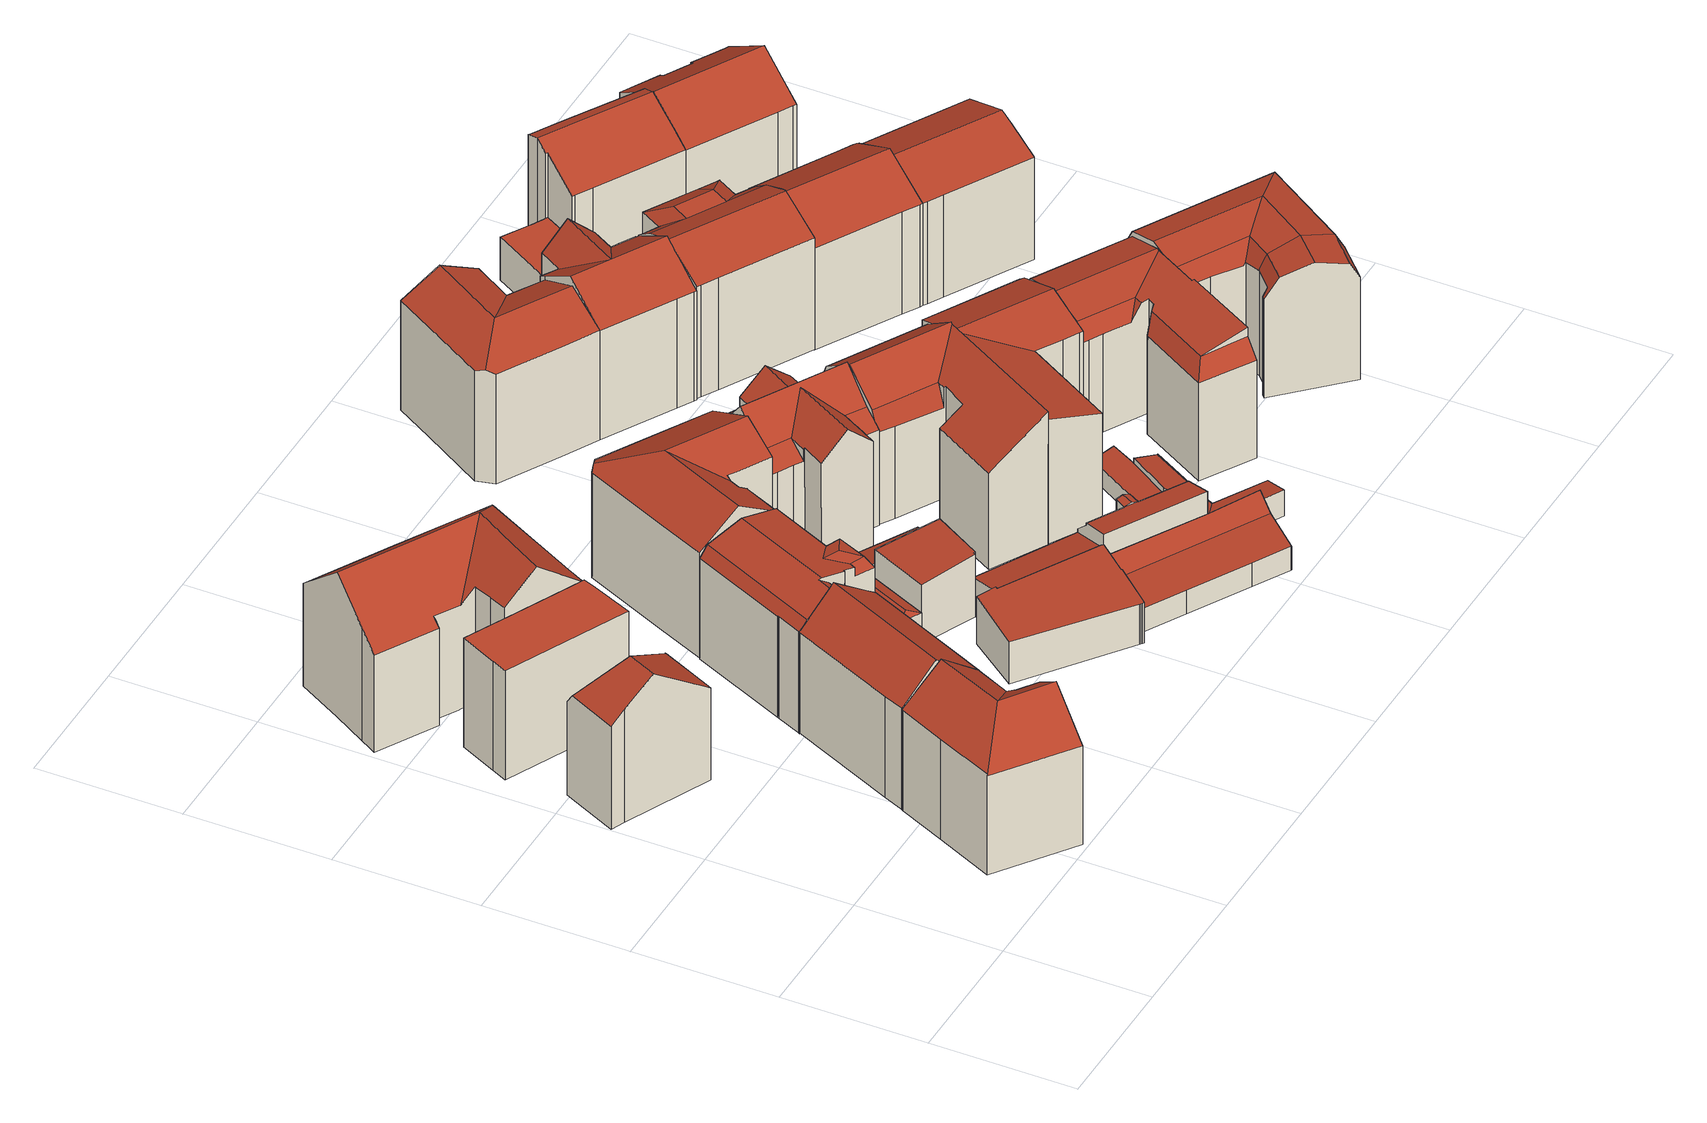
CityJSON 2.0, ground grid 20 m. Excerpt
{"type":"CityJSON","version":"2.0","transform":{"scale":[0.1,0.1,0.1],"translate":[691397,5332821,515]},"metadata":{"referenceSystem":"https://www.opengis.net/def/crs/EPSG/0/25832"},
"CityObjects":{
"building1":{"type":"Building","attributes":{"Gemeindeschluessel":"09162000","HoeheDach":"536.010","HoeheGrund":"516.038","Methode":"2000","NiedrigsteTraufeDesGebaeudes":"531.039","Geometrietyp2DReferenz":"3000","function":"31001_1000","roofType":"3100","measuredHeight":19.97,"storeysAboveGround":5},"geometry":[{"type":"MultiSurface","lod":"2","boundaries":[[[0,1,2,3,4]],[[5,0,6,7,8]],[[0,4,9,10,11,6]],[[7,12,13,8]],[[10,14,15,11]],[[16,17,18,19]],[[20,21,9,4,3]],[[18,17,13,12,15,14,21,20,22]],[[14,10,9,21]],[[20,3,2,22]],[[15,12,7,6,11]],[[1,19,18,22,2]],[[13,17,16,5,8]],[[5,16,19,1,0]]],"semantics":{"surfaces":[{"type":"RoofSurface"},{"type":"WallSurface"},{"type":"GroundSurface"}],"values":[0,0,0,1,1,1,1,2,1,1,1,1,1,0]}}]},
"building2":{"type":"Building","attributes":{"Gemeindeschluessel":"09162000","HoeheDach":"536.270","HoeheGrund":"515.920","Methode":"2000","NiedrigsteTraufeDesGebaeudes":"529.598","Geometrietyp2DReferenz":"3000","function":"31001_1000","roofType":"3200","measuredHeight":20.35,"storeysAboveGround":5},"geometry":[{"type":"MultiSurface","lod":"2","boundaries":[[[23,24,25,26]],[[27,28,29,30,31,32]],[[25,24,33,34,35,36,29,28]],[[37,38,39,40,34,33,24,23]],[[30,29,36,41]],[[42,43,27,32]],[[35,34,40,44,41,36]],[[43,26,25,28,27]],[[45,37,23,26,43,42]],[[39,38,37,45,42,32,31,30,41,44,40]]],"semantics":{"surfaces":[{"type":"RoofSurface"},{"type":"WallSurface"},{"type":"GroundSurface"}],"values":[0,1,0,1,1,1,1,0,1,2]}}]},
"building3":{"type":"Building","attributes":{"Gemeindeschluessel":"09162000","HoeheDach":"532.339","HoeheGrund":"515.660","Methode":"1000","NiedrigsteTraufeDesGebaeudes":"532.339","Geometrietyp2DReferenz":"3000","function":"31001_1000","roofType":"1000","measuredHeight":16.68,"storeysAboveGround":4},"geometry":[{"type":"MultiSurface","lod":"2","boundaries":[[[46,47,48,49]],[[50,51,52,53,47,46]],[[53,52,54,55,56,57,48,47]],[[51,58,59,55,54,52]],[[58,51,50,46,49,60,61,59]],[[60,57,56,61]],[[49,48,57,60]],[[61,56,55,59]]],"semantics":{"surfaces":[{"type":"WallSurface"},{"type":"RoofSurface"},{"type":"GroundSurface"}],"values":[0,0,1,0,2,0,0,0]}}]},
"building4":{"type":"Building","attributes":{"Gemeindeschluessel":"09162000","HoeheDach":"536.200","HoeheGrund":"516.033","Methode":"2000","NiedrigsteTraufeDesGebaeudes":"531.322","Geometrietyp2DReferenz":"3000","function":"31001_1000","roofType":"3100","measuredHeight":20.17,"storeysAboveGround":5},"geometry":[{"type":"MultiSurface","lod":"2","boundaries":[[[62,63,64,65]],[[3,20,66,67,68]],[[69,70,71,72,64,63,73]],[[21,73,63,62]],[[74,72,71,75]],[[3,68,76,77,70,69]],[[78,76,68,67]],[[20,21,62,65,74,75,79,78,67,66]],[[65,64,72,74]],[[79,75,71,70,77]],[[79,77,76,78]],[[21,20,3,69,73]]],"semantics":{"surfaces":[{"type":"WallSurface"},{"type":"RoofSurface"},{"type":"GroundSurface"}],"values":[0,0,1,0,0,1,0,2,0,0,0,0]}}]},
"building5":{"type":"Building","attributes":{"Gemeindeschluessel":"09162000","HoeheDach":"537.868","HoeheGrund":"515.930","Methode":"2000","NiedrigsteTraufeDesGebaeudes":"530.693","Geometrietyp2DReferenz":"3000","function":"31001_1000","roofType":"3100","measuredHeight":21.94,"storeysAboveGround":5},"geometry":[{"type":"MultiSurface","lod":"2","boundaries":[[[80,81,82,83,84,85]],[[86,87,88,89,83,82]],[[90,91,92,93,94,95]],[[96,97,98,99]],[[100,101,102,103,104,105,106,107,108,109]],[[109,108,107,106,110,111,112]],[[112,111,110,113,92,91,90,114]],[[88,87,105,104]],[[115,110,106,105,87,86,82,81]],[[116,97,96,117,118,119]],[[120,100,109,112,114,121]],[[121,114,90,95]],[[103,102,101,100,120,121,95,94,93,122,123,118,117,96,99,124,85,84,83,89,88,104]],[[98,125,80,85,124,99]],[[123,122,93,92,113,126,119,118]],[[97,116,119,126,113,110,115,81,80,125,98]]],"semantics":{"surfaces":[{"type":"WallSurface"},{"type":"RoofSurface"},{"type":"GroundSurface"}],"values":[0,0,0,0,0,1,1,0,1,0,0,0,2,0,0,1]}}]},
"building6":{"type":"Building","attributes":{"Gemeindeschluessel":"09162000","HoeheDach":"533.881","HoeheGrund":"515.819","Methode":"2000","NiedrigsteTraufeDesGebaeudes":"529.870","Geometrietyp2DReferenz":"3000","function":"31001_9998","roofType":"3100","measuredHeight":18.06,"storeysAboveGround":4},"geometry":[{"type":"MultiSurface","lod":"2","boundaries":[[[127,128,129,130]],[[131,132,133,134]],[[135,136,137,138,139,140]],[[141,142,143,144]],[[145,146,147,148,149,150,151,152,153,154,155,141,144,131,134]],[[145,134,133,139,138]],[[128,135,156]],[[157,158,159,160]],[[144,143,161,162,163,132,131]],[[149,148,164,165,166,167]],[[168,156,135,140]],[[148,147,127,130,169,164]],[[153,170,171,154]],[[154,171,172,155]],[[127,136,135,128]],[[173,174,167,166,157,160]],[[149,167,174,150]],[[152,175,170,153]],[[165,176,177,158,157,166]],[[161,143,142,172,171,170,175,178]],[[129,169,130]],[[139,133,132,163,140]],[[165,164,169,129,168,140,163,162,176]],[[150,174,173,151]],[[168,129,128,156]],[[177,179,159,158]],[[176,162,161,178,179,177]],[[155,172,142,141]],[[151,173,160,159,179,178,175,152]],[[147,146,137,136,127]],[[145,138,137,146]]],"semantics":{"surfaces":[{"type":"RoofSurface"},{"type":"WallSurface"},{"type":"GroundSurface"}],"values":[0,1,0,1,2,1,0,1,1,1,0,1,1,1,0,0,1,1,1,0,1,0,0,1,0,0,0,1,1,1,1]}}]},
"building7":{"type":"Building","attributes":{"Gemeindeschluessel":"09162000","HoeheDach":"521.310","HoeheGrund":"515.819","Methode":"2000","NiedrigsteTraufeDesGebaeudes":"520.640","Geometrietyp2DReferenz":"3000","function":"31001_2000","roofType":"1000","measuredHeight":5.49},"geometry":[{"type":"MultiSurface","lod":"2","boundaries":[[[180,181,182]],[[183,184,185,186]],[[186,187,188,147,146,183]],[[186,185,189,190,191,192,193,187]],[[146,194,184,183]],[[187,193,195,188]],[[180,195,193,192,196,181]],[[147,197,194,146]],[[190,189,198,199]],[[198,189,185,184,194,197]],[[188,195,180,182,199,198,197,147]],[[182,181,196,191,190,199]],[[196,192,191]]],"semantics":{"surfaces":[{"type":"RoofSurface"},{"type":"WallSurface"},{"type":"GroundSurface"}],"values":[0,1,2,1,1,1,0,1,1,0,1,0,0]}}]},
"building8":{"type":"Building","attributes":{"Gemeindeschluessel":"09162000","HoeheDach":"523.318","HoeheGrund":"516.089","Methode":"1000","NiedrigsteTraufeDesGebaeudes":"522.225","Geometrietyp2DReferenz":"3000","function":"31001_1000","roofType":"1000","measuredHeight":7.23,"storeysAboveGround":2},"geometry":[{"type":"MultiSurface","lod":"2","boundaries":[[[200,201,202,203]],[[204,205,206,207,202,201,208,209,210,211,212,213,214]],[[215,216,214,213]],[[217,215,213,212]],[[216,218,204,214]],[[219,209,208,220]],[[221,222,223,218,216,215,217,224,225,219,220,200,203]],[[225,210,209,219]],[[223,205,204,218]],[[217,212,211,224]],[[221,203,202,207]],[[220,208,201,200]],[[221,207,206,222]],[[224,211,210,225]],[[222,206,205,223]]],"semantics":{"surfaces":[{"type":"WallSurface"},{"type":"RoofSurface"},{"type":"GroundSurface"}],"values":[0,1,0,0,0,0,2,0,0,0,0,0,0,0,0]}}]},
"building9":{"type":"Building","attributes":{"Gemeindeschluessel":"09162000","HoeheDach":"525.480","HoeheGrund":"515.879","Methode":"2000","NiedrigsteTraufeDesGebaeudes":"524.873","Geometrietyp2DReferenz":"3000","function":"31001_9998","roofType":"1000","measuredHeight":9.6},"geometry":[{"type":"MultiSurface","lod":"2","boundaries":[[[226,227,228,229]],[[230,231,232,233]],[[234,235,236,237]],[[232,228,227,237,236,233]],[[229,228,232,231]],[[235,230,233,236]],[[226,229,231,230,235,234]],[[226,234,237,227]]],"semantics":{"surfaces":[{"type":"WallSurface"},{"type":"RoofSurface"},{"type":"GroundSurface"}],"values":[0,0,0,1,0,0,2,0]}}]},
"building10":{"type":"Building","attributes":{"Gemeindeschluessel":"09162000","HoeheDach":"535.877","HoeheGrund":"515.870","Methode":"1000","NiedrigsteTraufeDesGebaeudes":"531.881","Geometrietyp2DReferenz":"3000","function":"31001_9998","roofType":"3100","measuredHeight":20.01,"storeysAboveGround":5},"geometry":[{"type":"MultiSurface","lod":"2","boundaries":[[[238,239,240,241,242,243,244]],[[245,246,247,248,249,250]],[[248,251,244,252,253,254,249]],[[255,256,257,258,259,260,261,262,246,245,250,263,264,265,266,267,268]],[[246,262,261,269,270,247]],[[247,270,269,271,238,244,251,248]],[[272,273,268,267,266,274]],[[244,243,242,273,272,274,252]],[[256,255,268,273,242,241]],[[253,252,274,266,265,264]],[[260,271,269,261]],[[249,254,253,264,263,250]],[[260,259,258,239,238,271]],[[257,256,241,240,239,258]]],"semantics":{"surfaces":[{"type":"RoofSurface"},{"type":"WallSurface"},{"type":"GroundSurface"}],"values":[0,1,0,2,1,0,1,0,1,1,1,1,1,1]}}]},
"building11":{"type":"Building","attributes":{"Gemeindeschluessel":"09162000","HoeheDach":"522.755","HoeheGrund":"515.796","Methode":"2000","NiedrigsteTraufeDesGebaeudes":"519.010","Geometrietyp2DReferenz":"3000","function":"31001_2000","roofType":"2100","measuredHeight":6.96},"geometry":[{"type":"MultiSurface","lod":"2","boundaries":[[[275,276,277,187]],[[186,278,279,280]],[[281,282,283,284,285,286]],[[278,287,283,282,279]],[[281,286,275,187,186,280]],[[286,285,276,275]],[[277,276,285,284,288]],[[280,279,282,281]],[[287,288,284,283]],[[187,277,288,287,278,186]]],"semantics":{"surfaces":[{"type":"WallSurface"},{"type":"RoofSurface"},{"type":"GroundSurface"}],"values":[0,0,0,1,2,0,1,0,0,0]}}]},
"building12":{"type":"Building","attributes":{"Gemeindeschluessel":"09162000","HoeheDach":"522.700","HoeheGrund":"515.997","Methode":"2000","NiedrigsteTraufeDesGebaeudes":"521.582","Geometrietyp2DReferenz":"3000","function":"31001_2000","roofType":"2100","measuredHeight":6.7,"storeysAboveGround":2},"geometry":[{"type":"MultiSurface","lod":"2","boundaries":[[[289,290,291,292]],[[293,294,295,296]],[[297,298,294,293]],[[299,300,290,289]],[[301,295,294,298,291,290,300,302]],[[296,303,304,299,289,292,297,293]],[[303,301,302,304]],[[292,291,298,297]],[[304,302,300,299]],[[301,303,296,295]]],"semantics":{"surfaces":[{"type":"WallSurface"},{"type":"RoofSurface"},{"type":"GroundSurface"}],"values":[0,0,0,0,1,2,0,0,0,0]}}]},
"building13":{"type":"Building","attributes":{"Gemeindeschluessel":"09162000","HoeheDach":"521.497","HoeheGrund":"515.910","Methode":"2000","NiedrigsteTraufeDesGebaeudes":"519.515","Geometrietyp2DReferenz":"3000","function":"31001_2000","roofType":"1000","measuredHeight":5.59,"storeysAboveGround":2},"geometry":[{"type":"MultiSurface","lod":"2","boundaries":[[[305,306,307,308]],[[309,310,311,312]],[[313,314,305,308,315,309,312,316,317,318]],[[308,307,319,320,315]],[[313,321,322,323,314]],[[316,324,325,317]],[[324,311,310,320,319,322,321,326,325]],[[314,323,306,305]],[[312,311,324,316]],[[315,320,310,309]],[[318,326,321,313]],[[319,307,306,323,322]],[[317,325,326,318]]],"semantics":{"surfaces":[{"type":"WallSurface"},{"type":"GroundSurface"},{"type":"RoofSurface"}],"values":[0,0,1,0,0,0,2,0,0,0,0,2,0]}}]},
"building14":{"type":"Building","attributes":{"Gemeindeschluessel":"09162000","HoeheDach":"524.832","HoeheGrund":"515.980","Methode":"2000","NiedrigsteTraufeDesGebaeudes":"522.099","Geometrietyp2DReferenz":"3000","function":"31001_2000","roofType":"1000","measuredHeight":8.85,"storeysAboveGround":2},"geometry":[{"type":"MultiSurface","lod":"2","boundaries":[[[303,327,328,329,330,331,332,333,334]],[[335,336,337]],[[303,304,338,339,340,327]],[[341,328,327,340]],[[337,330,329,335]],[[342,333,332,343]],[[332,331,336,343]],[[344,304,303,334]],[[344,334,333,342,345,346]],[[340,339,335,341]],[[343,336,345,342]],[[344,346,338,304]],[[336,331,330,337]],[[335,339,338,346,345,336]],[[341,335,329,328]]],"semantics":{"surfaces":[{"type":"WallSurface"},{"type":"RoofSurface"},{"type":"GroundSurface"}],"values":[0,0,0,1,1,1,0,2,0,0,0,0,1,1,0]}}]},
"building15":{"type":"Building","attributes":{"Gemeindeschluessel":"09162000","HoeheDach":"536.300","HoeheGrund":"515.890","Methode":"2000","NiedrigsteTraufeDesGebaeudes":"530.414","Geometrietyp2DReferenz":"3000","function":"31001_1000","roofType":"3100","measuredHeight":20.41,"storeysAboveGround":4},"geometry":[{"type":"MultiSurface","lod":"2","boundaries":[[[347,348,349,350]],[[351,352,353,354]],[[347,350,355,356]],[[356,355,357]],[[353,352,358,359,360,361]],[[362,363,364,365]],[[256,361,360,366,367,368,268]],[[369,370,371]],[[372,373,374,370,369,375]],[[268,368,376,377]],[[378,349,348]],[[379,380,378,348]],[[381,382,357,355,350,349,378,380,383]],[[354,353,361,256]],[[384,385,386,387]],[[388,366,360,359,375,369,389]],[[386,385,389,369,371]],[[390,391,362,365,351,354,256,268,377,381,383,384,387]],[[372,375,359,392,364,363]],[[377,376,382,381]],[[351,365,364,392,358,352]],[[390,374,373,391]],[[383,380,379,388,389,385,384]],[[390,387,386,371,370,374]],[[388,379,348,347,356,367,366]],[[358,392,359]],[[362,391,373,372,363]],[[356,357,382,376,368,367]]],"semantics":{"surfaces":[{"type":"RoofSurface"},{"type":"WallSurface"},{"type":"GroundSurface"}],"values":[0,1,0,1,0,1,1,1,0,1,1,0,1,1,1,0,0,2,0,1,1,1,1,1,0,1,1,0]}}]},
"building16":{"type":"Building","attributes":{"Gemeindeschluessel":"09162000","HoeheDach":"536.061","HoeheGrund":"515.702","Methode":"2000","NiedrigsteTraufeDesGebaeudes":"529.517","Geometrietyp2DReferenz":"3000","function":"31001_9998","roofType":"3100","measuredHeight":20.36,"storeysAboveGround":4},"geometry":[{"type":"MultiSurface","lod":"2","boundaries":[[[393,394,395,396,397,398,399,400]],[[399,398,401,402]],[[403,404,405,406,394,393,407]],[[408,409,397,396,410,411]],[[401,398,397,409]],[[406,405,412,413]],[[410,396,395]],[[393,400,414,407]],[[405,404,415,416,412]],[[414,402,401,409,408,417,418,419,403,407]],[[414,400,399,402]],[[418,416,415,419]],[[406,413,420,395,394]],[[408,411,421,417]],[[417,421,420,413,412,416,418]],[[411,410,395,420,421]],[[419,415,404,403]]],"semantics":{"surfaces":[{"type":"RoofSurface"},{"type":"WallSurface"},{"type":"GroundSurface"}],"values":[0,1,1,1,1,0,1,1,0,2,1,1,0,1,1,0,1]}}]},
"building17":{"type":"Building","attributes":{"Gemeindeschluessel":"09162000","HoeheDach":"520.053","HoeheGrund":"515.860","Methode":"2000","NiedrigsteTraufeDesGebaeudes":"519.150","Geometrietyp2DReferenz":"3000","function":"31001_2000","roofType":"2100","measuredHeight":4.19},"geometry":[{"type":"MultiSurface","lod":"2","boundaries":[[[305,422,423,424,425,426,427,428,308]],[[423,429,430,424]],[[427,431,432,428]],[[422,433,429,423]],[[434,305,308,435]],[[425,424,430,436,437]],[[305,434,438,433,422]],[[434,435,432,431,439,440,441,438]],[[428,432,435,308]],[[440,437,436,441]],[[426,439,431,427]],[[426,425,437,440,439]],[[438,441,436,430,429,433]]],"semantics":{"surfaces":[{"type":"GroundSurface"},{"type":"WallSurface"},{"type":"RoofSurface"}],"values":[0,1,1,1,1,1,1,2,1,2,1,1,2]}}]},
"building18":{"type":"Building","attributes":{"Gemeindeschluessel":"09162000","HoeheDach":"535.266","HoeheGrund":"515.710","Methode":"1000","NiedrigsteTraufeDesGebaeudes":"532.352","Geometrietyp2DReferenz":"3000","function":"31001_9998","roofType":"3100","measuredHeight":19.56,"storeysAboveGround":6},"geometry":[{"type":"MultiSurface","lod":"2","boundaries":[[[442,443,444,445,446,447]],[[444,448,449,445]],[[450,451,452,443,442,447,453]],[[454,455,456,457,458,459]],[[453,447,460,454,459,461,462]],[[463,464,465,466,467,468,469,458,457,456,470,471,449,448]],[[464,463,448,444,443,452]],[[446,472,455,454,460,447]],[[465,464,452,451,450,466]],[[449,471,470,456,455,472,446,445]],[[467,466,450,453,462,468]],[[462,461,459,458,469,468]]],"semantics":{"surfaces":[{"type":"RoofSurface"},{"type":"WallSurface"},{"type":"GroundSurface"}],"values":[0,1,0,1,0,2,1,0,1,1,1,1]}}]},
"building19":{"type":"Building","attributes":{"Gemeindeschluessel":"09162000","HoeheDach":"519.170","HoeheGrund":"515.732","Methode":"2000","NiedrigsteTraufeDesGebaeudes":"518.451","Geometrietyp2DReferenz":"3000","function":"31001_2000","roofType":"2100","measuredHeight":3.44},"geometry":[{"type":"MultiSurface","lod":"2","boundaries":[[[473,474,475,476]],[[477,478,479,475,474]],[[480,477,474,473]],[[473,476,481,482,480]],[[481,479,478,482]],[[476,475,479,481]],[[482,478,477,480]]],"semantics":{"surfaces":[{"type":"WallSurface"},{"type":"RoofSurface"},{"type":"GroundSurface"}],"values":[0,1,0,2,0,0,0]}}]},
"building20":{"type":"Building","attributes":{"Gemeindeschluessel":"09162000","HoeheDach":"534.835","HoeheGrund":"515.794","Methode":"1000","NiedrigsteTraufeDesGebaeudes":"532.336","Geometrietyp2DReferenz":"3000","function":"31001_9998","roofType":"3100","measuredHeight":19.04,"storeysAboveGround":4},"geometry":[{"type":"MultiSurface","lod":"2","boundaries":[[[483,484,485,486,487,488]],[[489,490,491,492]],[[493,494,488,487]],[[494,493,495,496]],[[497,498,499,500,485,484]],[[501,489,492,495,493,487,486,502,503,504]],[[501,504,498,497,505]],[[494,496,483,488]],[[501,505,490,489]],[[495,492,491,506,496]],[[497,484,483,496,506,491,490,505]],[[500,502,486,485]],[[503,499,498,504]],[[502,500,499,503]]],"semantics":{"surfaces":[{"type":"WallSurface"},{"type":"RoofSurface"},{"type":"GroundSurface"}],"values":[0,0,0,0,1,2,0,1,0,0,1,0,0,0]}}]},
"building21":{"type":"Building","attributes":{"Gemeindeschluessel":"09162000","HoeheDach":"536.350","HoeheGrund":"515.662","Methode":"2000","NiedrigsteTraufeDesGebaeudes":"532.246","Geometrietyp2DReferenz":"3000","function":"31001_1000","roofType":"3100","measuredHeight":20.69,"storeysAboveGround":4},"geometry":[{"type":"MultiSurface","lod":"2","boundaries":[[[507,508,509,510]],[[511,512,513,514,515]],[[510,509,516,517]],[[513,512,518,519]],[[520,514,513,519,521]],[[448,464,522,523,524]],[[525,526,527,528,529]],[[530,531,532,533]],[[534,511,515,535,536]],[[537,538,531,530]],[[518,539,540,521,519]],[[520,535,515,514]],[[533,532,527,526]],[[525,507,510,517,464,448,539,518,512,511,534,541,537,530,533,526]],[[464,517,516,522]],[[516,509,508,529,528,523,522]],[[448,524,540,539]],[[541,542,538,537]],[[534,536,542,541]],[[525,529,508,507]],[[540,524,523,528,527,532,531,538,542,536,535,520,521]]],"semantics":{"surfaces":[{"type":"WallSurface"},{"type":"RoofSurface"},{"type":"GroundSurface"}],"values":[0,0,0,0,1,0,0,0,0,0,0,1,0,2,0,1,0,0,0,0,1]}}]},
"building22":{"type":"Building","attributes":{"Gemeindeschluessel":"09162000","HoeheDach":"534.470","HoeheGrund":"515.814","Methode":"2000","NiedrigsteTraufeDesGebaeudes":"530.260","Geometrietyp2DReferenz":"3000","function":"31001_1000","roofType":"3100","measuredHeight":18.66,"storeysAboveGround":4},"geometry":[{"type":"MultiSurface","lod":"2","boundaries":[[[543,544,545,546,547,548,549]],[[550,551,552,553,545,544]],[[554,555,556,557]],[[558,559,560,561,562]],[[555,563,556]],[[556,564,565,557]],[[566,549,548,501]],[[567,568,547,546,569]],[[570,571,554,557]],[[572,573,571,570,574,575,551,550,576,566,501,504,577,578,579]],[[576,543,549,566]],[[580,569,546,553,552,581,564,556,563,582]],[[567,561,560,568]],[[570,557,565,574]],[[572,580,582,573]],[[575,574,565,564,581]],[[553,546,545]],[[550,544,543,576]],[[580,572,579,562,561,567,569]],[[504,559,558,577]],[[504,501,548,547,568,560,559]],[[571,573,582,563,555,554]],[[575,581,552,551]],[[558,562,579,578,577]]],"semantics":{"surfaces":[{"type":"RoofSurface"},{"type":"WallSurface"},{"type":"GroundSurface"}],"values":[0,1,0,0,1,0,1,0,1,2,1,0,0,1,1,1,0,1,1,1,1,1,1,1]}}]},
"building23":{"type":"Building","attributes":{"Gemeindeschluessel":"09162000","HoeheDach":"536.150","HoeheGrund":"515.870","Methode":"2000","NiedrigsteTraufeDesGebaeudes":"520.430","Geometrietyp2DReferenz":"3000","function":"31001_1000","roofType":"3100","measuredHeight":20.28,"storeysAboveGround":5},"geometry":[{"type":"MultiSurface","lod":"2","boundaries":[[[583,584,585,586]],[[587,588,589,590,591]],[[592,593,594,595]],[[596,597,598,599]],[[600,594,593,601,602,603,598,597]],[[604,605,606,607,608,583,586,609,610,611,592,595,612,613,614,615,616]],[[617,591,590,618]],[[618,619,620,621,617]],[[611,601,593,592]],[[604,616,619,618,590,589]],[[622,623,596,599,624]],[[615,620,619,616]],[[591,625,626,624,587]],[[587,624,599,598]],[[609,586,585,627,628]],[[629,607,606,630,631]],[[608,632,584,583]],[[596,623,613,612,600,597]],[[615,614,633,626,625,621,620]],[[605,604,589,588,634]],[[626,633,622,624]],[[632,629,631,627,585,584]],[[600,612,595,594]],[[632,608,607,629]],[[622,633,614,613,623]],[[610,609,628,603,602]],[[610,602,601,611]],[[631,630,634,588,587,598,603,628,627]],[[605,634,630,606]],[[621,625,591,617]]],"semantics":{"surfaces":[{"type":"WallSurface"},{"type":"RoofSurface"},{"type":"GroundSurface"}],"values":[0,1,0,1,1,2,0,1,0,0,1,0,1,1,0,0,0,0,0,0,1,1,0,0,0,0,0,1,0,0]}}]},
"building24":{"type":"Building","attributes":{"Gemeindeschluessel":"09162000","HoeheDach":"522.266","HoeheGrund":"515.750","Methode":"1000","NiedrigsteTraufeDesGebaeudes":"522.266","Geometrietyp2DReferenz":"3000","function":"31001_2000","roofType":"1000","measuredHeight":6.52,"storeysAboveGround":2},"geometry":[{"type":"MultiSurface","lod":"2","boundaries":[[[635,636,637,638]],[[639,640,635,638,641,642,643,644,645,646,647]],[[645,648,649,646]],[[640,639,647,650,651,652]],[[640,652,636,635]],[[643,653,654,644]],[[655,656,637,636,652,651,650,649,648,654,653]],[[644,654,648,645]],[[642,655,653,643]],[[646,649,650,647]],[[637,656,641,638]],[[641,656,655,642]]],"semantics":{"surfaces":[{"type":"WallSurface"},{"type":"GroundSurface"},{"type":"RoofSurface"}],"values":[0,1,0,0,0,0,2,0,0,0,0,0]}}]},
"building25":{"type":"Building","attributes":{"Gemeindeschluessel":"09162000","HoeheDach":"535.000","HoeheGrund":"515.817","Methode":"2000","NiedrigsteTraufeDesGebaeudes":"515.940","Geometrietyp2DReferenz":"3000","function":"31001_9998","roofType":"3100","measuredHeight":19.18,"storeysAboveGround":4},"geometry":[{"type":"MultiSurface","lod":"2","boundaries":[[[572,657,658,659,660,661,662,663,579]],[[664,665,666,667,668]],[[669,670,671,672]],[[673,674,675,658,657]],[[676,677,678,679,680]],[[681,676,680,682]],[[683,684,677,676,681]],[[685,686,666,665]],[[687,679,662,661]],[[573,673,657,572]],[[670,687,688,671]],[[664,668,689,690,691,692]],[[690,693,688,660,659,691]],[[683,681,682,669,672,694,695]],[[689,693,690]],[[682,680,670,669]],[[696,692,691,675,674]],[[679,678,663,662]],[[696,674,673,573]],[[686,697,694,672,671,667,666]],[[698,678,677,684]],[[671,688,693,689,668,667]],[[680,679,687,670]],[[686,685,699,697]],[[675,691,659,658]],[[688,687,661,660]],[[579,663,678,698]],[[695,694,697,699]],[[683,695,699,685,665,664,692,696,573,572,579,698,684]]],"semantics":{"surfaces":[{"type":"WallSurface"},{"type":"RoofSurface"},{"type":"GroundSurface"}],"values":[0,0,1,1,1,1,0,0,1,0,1,0,1,0,1,1,0,1,0,1,0,1,1,0,0,1,0,0,2]}}]},
"building26":{"type":"Building","attributes":{"Gemeindeschluessel":"09162000","HoeheDach":"535.114","HoeheGrund":"515.820","Methode":"2000","NiedrigsteTraufeDesGebaeudes":"531.241","Geometrietyp2DReferenz":"3000","function":"31001_1000","roofType":"9999","measuredHeight":19.29,"storeysAboveGround":5},"geometry":[{"type":"MultiSurface","lod":"2","boundaries":[[[700,701,702,703,704,705,706,707,708]],[[709,710,711,712]],[[713,707,706,714]],[[712,711,715,716]],[[717,713,714,718,719,720,721,722,709,712,716,723]],[[720,703,702,721]],[[722,701,700,710,709]],[[718,705,704,719]],[[719,704,703,720]],[[716,715,724,723]],[[717,725,708,707,713]],[[714,706,705,718]],[[715,711,710,700,708,725,724]],[[723,724,725,717]],[[721,702,701,722]]],"semantics":{"surfaces":[{"type":"RoofSurface"},{"type":"WallSurface"},{"type":"GroundSurface"}],"values":[0,1,1,1,2,1,1,1,1,1,1,1,0,1,1]}}]},
"building27":{"type":"Building","attributes":{"Gemeindeschluessel":"09162000","HoeheDach":"533.280","HoeheGrund":"515.955","Methode":"2000","NiedrigsteTraufeDesGebaeudes":"528.846","Geometrietyp2DReferenz":"3000","function":"31001_1000","roofType":"9999","measuredHeight":17.32,"storeysAboveGround":4},"geometry":[{"type":"MultiSurface","lod":"2","boundaries":[[[726,727,728,729]],[[730,731,732,733,734,735,736,737,738,739,740,726,729]],[[732,741,742,733]],[[735,743,744,745,736]],[[733,742,746,734]],[[736,745,747,737]],[[740,748,727,726]],[[729,728,749,730]],[[737,747,750,738]],[[739,751,748,740]],[[738,750,751,739]],[[731,752,741,732]],[[744,743,746,742,741,752,753]],[[751,750,747,745,744,753,749,728,727,748]],[[730,749,753,752,731]],[[734,746,743,735]]],"semantics":{"surfaces":[{"type":"WallSurface"},{"type":"GroundSurface"},{"type":"RoofSurface"}],"values":[0,1,0,0,0,0,0,0,0,0,0,0,2,2,0,0]}}]},
"building28":{"type":"Building","attributes":{"Gemeindeschluessel":"09162000","HoeheDach":"519.573","HoeheGrund":"515.810","Methode":"1000","NiedrigsteTraufeDesGebaeudes":"518.380","Geometrietyp2DReferenz":"3000","function":"31001_2000","roofType":"2100","measuredHeight":3.76},"geometry":[{"type":"MultiSurface","lod":"2","boundaries":[[[754,755,756,757]],[[758,759,760,761]],[[762,754,757,763]],[[758,761,762,763]],[[758,763,757,756,759]],[[760,759,756,755]],[[761,760,755,754,762]]],"semantics":{"surfaces":[{"type":"WallSurface"},{"type":"GroundSurface"},{"type":"RoofSurface"}],"values":[0,0,0,0,1,0,2]}}]},
"building29":{"type":"Building","attributes":{"Gemeindeschluessel":"09162000","HoeheDach":"534.060","HoeheGrund":"515.750","Methode":"2000","NiedrigsteTraufeDesGebaeudes":"531.317","Geometrietyp2DReferenz":"3000","function":"31001_9998","roofType":"3100","measuredHeight":18.31,"storeysAboveGround":4},"geometry":[{"type":"MultiSurface","lod":"2","boundaries":[[[722,764,765,766]],[[767,768,710,709]],[[769,770,771,772,773,774,775,776]],[[774,773,777,765,764,778]],[[779,769,776,780,781,782]],[[766,765,777,783]],[[768,781,780,776,775,774,778,710]],[[782,781,768,767]],[[783,777,773,772]],[[710,778,764,722,784,709]],[[771,770,769,779,782,767,709,784,722,766,783,772]]],"semantics":{"surfaces":[{"type":"WallSurface"},{"type":"RoofSurface"},{"type":"GroundSurface"}],"values":[0,0,0,1,0,0,1,0,0,0,2]}}]},
"building30":{"type":"Building","attributes":{"Gemeindeschluessel":"09162000","HoeheDach":"533.280","HoeheGrund":"515.743","Methode":"2000","NiedrigsteTraufeDesGebaeudes":"528.241","Geometrietyp2DReferenz":"3000","function":"31001_1000","roofType":"3100","measuredHeight":17.54,"storeysAboveGround":4},"geometry":[{"type":"MultiSurface","lod":"2","boundaries":[[[785,786,787,788]],[[789,790,791,792]],[[793,794,795,796]],[[797,798,799,800]],[[801,787,786,802,791,790,803,794,793,804,805,806,807,808]],[[803,790,789,809]],[[791,802,810,792]],[[811,812,745,805,804]],[[813,814,815,816]],[[817,818,813,816,819,797,800,812,811,796,795,809,789,792,810,785,788,820]],[[788,787,801,820]],[[817,808,807,818]],[[819,821,798,797]],[[800,799,745,812]],[[816,815,821,819]],[[798,821,815,814,806,805,745,799]],[[811,804,793,796]],[[810,802,786,785]],[[801,808,817,820]],[[813,818,807,806,814]],[[795,794,803,809]]],"semantics":{"surfaces":[{"type":"WallSurface"},{"type":"RoofSurface"},{"type":"GroundSurface"}],"values":[0,0,0,0,1,0,0,0,0,2,0,0,0,0,0,1,0,0,0,0,0]}}]}
},
"vertices":[
[202,108,210],[275,133,165],[296,179,165],[297,181,165],[245,205,210],[267,62,210],[123,82,162],[122,82,161],[226,6,160],[190,230,163],[189,228,163],[160,164,162],[122,82,10],[226,6,10],[189,228,10],[160,164,10],[293,97,179],[293,97,10],[268,115,10],[268,115,179],[297,181,10],[190,230,10],[296,179,10],
[141,462,149],[177,540,149],[80,540,213],[61,499,213],[1,526,165],[33,594,166],[37,603,152],[37,603,9],[33,594,9],[1,526,9],[177,541,149],[177,542,146],[105,573,149],[63,592,151],[141,462,9],[177,540,9],[177,541,9],[177,542,9],[63,592,9],[20,518,9],[20,518,180],[105,573,9],[61,499,9],
[33,684,7],[33,684,173],[43,705,173],[43,705,7],[200,605,7],[203,603,7],[203,603,173],[200,605,173],[227,660,173],[234,678,173],[124,730,173],[68,757,173],[227,660,7],[234,678,7],[68,757,7],[124,730,7],
[191,232,10],[191,232,164],[202,259,163],[202,259,10],[298,184,10],[315,220,10],[315,220,165],[238,208,212],[318,386,212],[270,407,164],[269,407,163],[190,230,164],[269,407,10],[270,407,10],[377,359,165],[363,365,176],[377,359,10],[363,365,10],
[22,871,181],[50,918,229],[86,981,165],[86,981,9],[50,918,9],[22,871,9],[201,917,165],[291,866,165],[291,866,9],[201,917,9],[137,756,187],[148,780,185],[149,782,185],[149,782,9],[148,780,9],[137,756,9],[90,801,9],[90,801,157],[8,847,157],[8,847,9],[234,678,9],[245,705,9],[252,722,9],[299,833,9],[299,834,9],[299,834,187],[299,833,187],[252,722,174],[245,705,172],[234,678,169],[231,817,229],[194,754,229],[168,709,229],[130,792,167],[124,730,189],[164,854,229],[95,809,165],[95,809,9],[96,812,9],[96,812,167],[168,709,9],[124,730,9],[130,792,9],[128,793,9],[13,855,9],[13,855,165],[128,793,167],
[425,384,161],[421,396,176],[401,405,176],[397,397,162],[460,532,8],[460,532,173],[466,529,163],[466,529,8],[439,438,176],[448,441,164],[449,441,163],[433,449,160],[433,450,159],[419,446,176],[287,446,8],[287,446,161],[347,580,161],[347,580,8],[433,449,8],[449,441,8],[425,384,8],[381,404,8],[379,401,8],[364,368,8],[363,365,8],[270,407,8],[271,410,8],[286,443,8],[287,445,8],[411,425,182],[357,412,149],[357,412,176],[341,375,176],[341,375,149],[358,575,176],[408,554,189],[458,533,176],[381,404,180],[380,402,180],[380,402,149],[379,401,149],[389,435,182],[397,397,176],[271,410,162],[286,443,162],[287,445,162],[363,365,149],[364,368,149],[270,407,162],[346,416,189],[342,418,188],[280,402,176],[325,382,188],
[490,354,57],[480,370,63],[462,367,57],[466,434,8],[466,434,61],[482,459,61],[482,459,8],[527,435,8],[491,354,8],[498,450,59],[498,450,56],[501,449,58],[521,438,59],[527,435,56],[449,441,63],[491,354,56],[509,436,63],[425,384,63],[462,367,59],[462,367,56],
[649,164,11],[649,164,78],[623,131,74],[623,131,11],[604,119,72],[606,118,72],[608,116,72],[610,115,72],[648,165,78],[677,203,83],[675,205,83],[543,279,83],[545,282,83],[518,294,83],[466,224,75],[518,294,11],[466,224,11],[545,282,11],[604,119,11],[677,203,11],[648,165,11],[610,115,11],[608,116,11],[606,118,11],[543,279,11],[675,205,11],
[571,322,9],[571,322,104],[569,323,104],[569,323,9],[491,354,9],[567,320,9],[567,320,104],[491,354,99],[609,389,9],[527,435,9],[527,435,99],[609,389,105],
[480,605,177],[483,611,181],[495,604,181],[540,579,181],[566,625,209],[516,653,209],[461,684,209],[404,556,9],[460,532,9],[460,532,170],[404,556,209],[347,580,169],[347,580,9],[430,614,209],[441,769,174],[430,766,169],[376,645,169],[566,625,9],[540,579,9],[495,604,9],[483,611,9],[480,605,9],[474,591,9],[485,585,9],[484,584,9],[376,645,9],[430,766,9],[441,769,9],[454,774,9],[547,721,9],[602,690,9],[485,585,169],[484,584,169],[474,591,177],[547,721,169],[602,690,169],[454,774,169],
[609,389,8],[609,389,78],[527,435,78],[482,459,40],[477,463,40],[477,463,8],[499,505,8],[499,505,40],[536,484,40],[536,484,61],[633,430,61],[633,430,8],[512,443,40],[512,443,78],
[543,279,10],[543,279,77],[545,282,76],[545,282,10],[569,323,10],[569,323,67],[571,322,67],[571,322,10],[567,320,10],[567,320,67],[675,205,10],[675,205,77],[704,251,66],[677,203,77],[704,251,10],[677,203,10],
[808,129,9],[808,129,64],[877,93,65],[877,93,9],[817,22,9],[817,22,45],[768,49,45],[768,49,9],[648,165,9],[677,203,9],[818,21,9],[685,96,9],[623,131,9],[649,164,9],[857,69,51],[818,21,45],[648,165,49],[659,179,51],[677,203,65],[685,96,45],[623,131,45],[649,164,49],
[704,251,71],[753,224,71],[753,224,92],[761,219,95],[769,214,92],[769,214,71],[831,180,71],[831,180,10],[743,208,92],[760,198,92],[752,203,95],[677,203,98],[695,235,92],[695,235,88],[743,208,88],[823,162,88],[760,198,88],[808,129,10],[823,162,92],[808,129,98],
[644,608,204],[689,612,172],[701,635,172],[669,653,204],[567,564,9],[567,564,154],[547,575,154],[547,575,9],[637,671,172],[624,649,172],[637,671,155],[580,557,154],[593,580,172],[553,602,172],[540,579,154],[563,525,9],[563,525,173],[581,556,174],[581,556,9],[574,639,213],[590,668,172],[602,690,155],[661,542,172],[648,519,172],[648,519,154],[596,506,209],[629,488,174],[648,519,173],[645,594,209],[610,686,155],[610,686,9],[701,635,155],[726,591,172],[739,614,155],[630,675,9],[630,675,155],[739,614,9],[677,506,9],[677,506,156],[675,503,154],[675,503,9],[709,563,213],[688,526,172],[648,519,9],[629,488,9],[580,557,172],
[734,306,209],[836,486,209],[766,469,175],[759,458,175],[761,457,176],[741,423,175],[711,440,153],[659,348,153],[741,423,7],[711,440,7],[867,541,7],[867,541,145],[862,531,175],[837,487,211],[734,306,7],[698,493,7],[761,457,7],[759,458,145],[698,493,147],[733,603,175],[708,559,211],[659,348,7],[759,602,145],[739,614,145],[677,506,7],[739,614,7],[759,602,7],[682,516,175],[677,506,148],
[831,180,9],[847,208,9],[882,265,9],[912,248,9],[855,145,9],[924,106,9],[908,76,9],[847,208,50],[882,265,50],[924,106,42],[908,76,49],[831,180,51],[808,129,50],[877,93,49],[911,248,41],[912,248,41],[808,130,50],[855,145,42],[855,146,41],[854,146,41],
[658,957,203],[706,930,203],[735,981,174],[688,1008,174],[688,1009,174],[608,985,203],[735,981,7],[688,1008,7],[544,951,174],[627,905,174],[676,878,174],[541,964,178],[671,1090,203],[719,1062,174],[719,1062,7],[671,1090,7],[622,1118,7],[622,1118,174],[639,1037,203],[590,1064,174],[538,977,174],[706,930,7],[676,878,7],[627,905,7],[544,951,7],[541,964,7],[538,977,7],[590,1064,7],[688,1010,7],[688,1009,7],[688,1010,174],
[820,223,7],[820,223,35],[873,316,35],[873,316,7],[847,208,41],[882,265,42],[901,301,42],[847,208,7],[901,301,7],[882,265,7],
[836,486,198],[836,487,198],[867,541,174],[867,541,8],[734,306,8],[734,306,198],[930,362,8],[930,362,173],[909,373,173],[909,373,8],[802,267,8],[802,267,173],[874,393,8],[874,393,173],[965,414,198],[996,469,173],[991,472,174],[971,483,174],[935,359,8],[971,483,8],[991,472,8],[996,469,8],[935,359,173],[874,393,174],
[798,809,7],[798,809,173],[795,811,173],[795,811,7],[846,970,7],[780,1008,7],[780,1008,174],[812,989,211],[846,970,172],[774,823,173],[774,823,7],[762,977,7],[762,977,174],[764,906,211],[761,978,173],[676,878,173],[708,934,214],[735,981,179],[830,863,7],[862,919,7],[862,919,174],[831,865,214],[830,863,212],[859,920,7],[859,920,174],[861,919,174],[861,919,7],[827,938,7],[829,940,173],[827,938,175],[858,921,7],[858,921,175],[740,990,7],[740,990,173],[837,933,7],[837,933,175],
[940,354,157],[959,344,157],[994,324,157],[1014,329,180],[941,370,180],[935,359,159],[934,358,157],[959,344,8],[1016,312,8],[1016,312,182],[1007,317,180],[996,157,156],[1006,174,180],[946,207,180],[925,199,157],[1001,467,153],[996,469,153],[990,458,180],[1119,385,180],[1126,397,153],[1006,174,194],[998,299,180],[979,295,158],[934,358,8],[1094,339,195],[964,412,195],[1092,336,194],[925,199,8],[996,157,8],[1058,275,8],[1061,273,8],[979,295,8],[1010,302,8],[940,354,8],[1001,467,8],[1021,456,8],[1126,397,8],[1058,275,194],[1010,302,182],[1061,273,194],
[803,806,9],[803,806,179],[798,809,179],[798,809,9],[947,843,193],[997,815,193],[1009,834,176],[1011,839,172],[988,852,172],[866,916,9],[866,916,175],[888,904,175],[888,904,9],[906,935,173],[890,906,173],[896,872,193],[910,896,193],[889,903,175],[864,918,175],[862,919,175],[850,898,193],[1009,834,9],[983,788,9],[978,780,9],[947,725,9],[825,794,9],[830,863,9],[862,919,9],[864,918,9],[889,903,9],[907,936,9],[1000,883,9],[1028,868,9],[1016,848,9],[988,852,54],[1011,839,54],[1016,848,54],[1028,868,54],[1004,881,54],[977,896,173],[907,936,173],[961,868,193],[1004,881,172],[1004,881,173],[829,863,211],[830,863,211],[947,725,179],[978,780,211],[977,779,211],[825,794,179],[1000,883,173],[983,788,207],
[911,1003,8],[911,1003,73],[907,1005,73],[907,1005,8],[915,1007,8],[912,1002,8],[910,1010,8],[907,1012,8],[854,1041,8],[901,1124,8],[939,1102,8],[958,1092,8],[961,1090,8],[939,1102,73],[958,1092,73],[961,1090,73],[915,1007,73],[912,1002,73],[854,1041,73],[901,1124,73],[907,1012,73],[910,1010,73],
[1058,275,9],[1071,298,9],[1071,298,163],[1077,309,187],[1098,347,200],[1119,385,187],[1126,397,163],[1152,249,8],[1141,226,8],[1141,226,169],[1141,227,168],[1152,249,164],[1148,155,200],[1187,194,200],[1152,221,187],[1118,187,187],[1061,273,9],[1096,253,9],[1109,276,9],[1233,158,164],[1233,158,163],[1318,289,163],[1299,284,187],[1223,166,187],[1188,114,164],[1179,123,187],[1188,114,8],[1233,158,8],[1116,202,8],[1116,202,168],[1236,269,200],[1174,255,187],[1152,250,163],[1150,251,160],[1109,276,163],[1109,276,8],[1153,251,163],[1105,201,158],[1105,201,8],[1096,253,8],[1109,205,158],[1318,289,8],[1109,205,8],
[1118,710,201],[1152,768,165],[1154,772,162],[1150,775,162],[1129,786,162],[1016,848,163],[1009,834,172],[983,788,200],[982,787,201],[1083,648,8],[1083,648,163],[1079,650,163],[1079,650,8],[983,788,8],[1009,834,8],[1057,663,163],[1057,663,8],[978,780,8],[1016,848,8],[1129,786,8],[1150,775,8],[1154,772,8],[1152,768,8],[947,725,8],[947,725,163],[978,780,197],
[961,1090,10],[961,1090,171],[959,1092,171],[959,1092,10],[967,1107,10],[976,1124,10],[980,1121,10],[1015,1101,10],[1119,1039,10],[1111,1025,10],[1087,981,10],[1077,963,10],[962,1030,10],[939,1043,10],[936,1045,10],[980,1121,177],[1015,1101,177],[1111,1025,182],[1111,1024,183],[1087,981,152],[1119,1039,177],[1077,963,139],[936,1045,138],[967,1107,182],[962,1030,138],[939,1043,138],[976,1124,177],[968,1108,183],
[1063,931,46],[1064,933,46],[1064,933,8],[1063,931,8],[1090,860,8],[1115,906,8],[1115,906,34],[1090,860,34],[1038,888,46],[1038,888,8],
[1152,768,163],[1156,765,163],[1156,765,8],[1088,645,8],[1088,645,163],[1224,569,8],[1247,610,8],[1257,629,8],[1291,689,8],[1291,689,163],[1257,629,191],[1247,610,182],[1224,569,163],[1178,752,163],[1117,708,191],[1223,569,8],[1223,569,163],[1109,633,163],[1109,633,8],[1178,752,8],[1117,708,8],
[1262,1023,7],[1262,1023,134],[1282,1012,134],[1282,1012,7],[1196,1052,7],[1196,1052,138],[1233,1031,139],[1233,1031,7],[1119,1039,171],[1150,1088,132],[1150,1088,7],[1119,1039,7],[1193,898,7],[1193,898,138],[1077,963,138],[1077,963,7],[1286,1010,134],[1238,1037,134],[1200,1059,134],[1111,1025,181],[1110,1023,183],[1251,945,183],[1251,945,182],[1266,972,162],[1200,1059,7],[1238,1037,7],[1111,1025,7],[1087,981,7],[1233,912,7],[1233,912,158],[1217,884,138],[1217,884,7],[1266,972,7],[1251,945,7],[1212,887,7],[1286,1010,7],[1212,887,138]
]}
